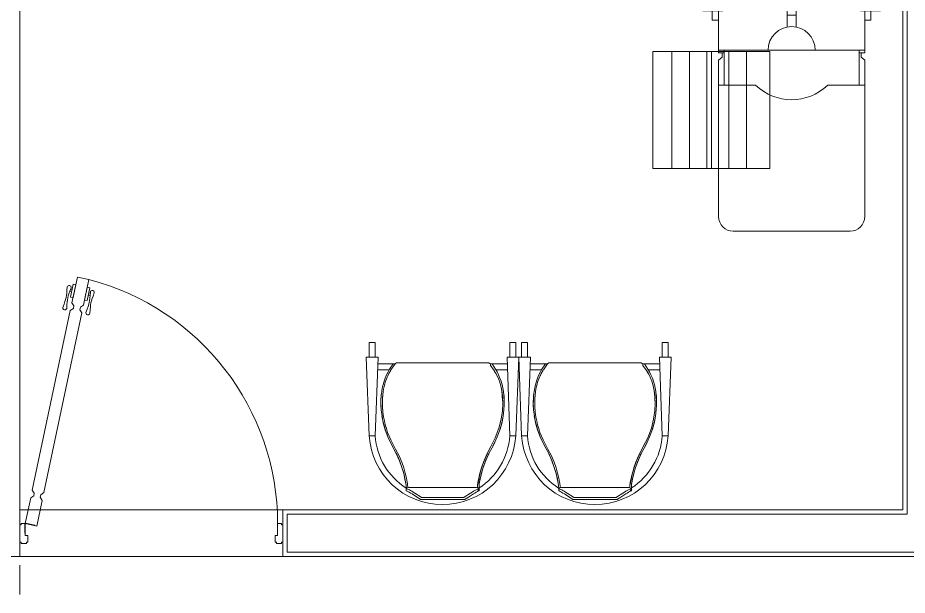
# Model space of a CAD drawing. Header units: metres. Extents: x 349703 to 349913, y 9282546 to 9282694.
# Drawn here: x 349761.312 to 349764.357, y 9282618.232 to 9282620.21 of the extents above; entities that cross this region are included whole.
import ezdxf

# ---------------------------------------------------------------- set-up
doc = ezdxf.new("R2010")
doc.units = ezdxf.units.M
doc.header["$LTSCALE"] = 0.25
doc.linetypes.add('01 nivel$0$HIDDEN2', pattern=[0.1875, 0.125, -0.0625])
doc.layers.add('ARQ-FONDO', color=253, linetype='CONTINUOUS', lineweight=9)

# ---------------------------------------------------------------- blocks, each defined once
blk = doc.blocks.new('A$C3D6C68F4')
at = {"layer": 'ARQ-FONDO'}
for p, q in [((0.7879, 0.9839), (0.7977, 0.9859)), ((0.7983, 0.935), (0.7879, 0.9839)), ((0.7977, 0.9859), (0.8081, 0.937)), ((0.7383, 0.9529), (0.7327, 0.9517)), ((0.7439, 0.9745), (0.7341, 0.9724)), ((0.7341, 0.9724), (0.7446, 0.9235)), ((0.7543, 0.9256), (0.7439, 0.9745)), ((0.8019, 0.9664), (0.8075, 0.9676)), ((0.804, 0.9566), (0.8109, 0.9581)), ((0.7404, 0.9431), (0.7335, 0.9416)), ((0.7446, 0.9235), (0.7543, 0.9256)), ((0.8081, 0.937), (0.7983, 0.935))]:
    blk.add_line(p, q, dxfattribs=at)
for points in [[(0.9593, 0.1728), (0.9475, 0.1806), (0.9454, 0.1903), (0.9531, 0.2022), (0.8086, 0.886), (0.7968, 0.8938), (0.7947, 0.9035), (0.8024, 0.9154), (0.7817, 1.0132), (0.7377, 1.0039), (0.7584, 0.9061), (0.7702, 0.8984), (0.7723, 0.8886), (0.7646, 0.8767), (0.9091, 0.1929), (0.9209, 0.1852), (0.923, 0.1754), (0.9153, 0.1635), (0.936, 0.0657), (0.98, 0.075)], [(0.005, 0), (0.025, 0), (0.025, 0.005), (0.03, 0.005), (0.03, 0.03), (0.02, 0.03), (0.02, 0.075), (0.005, 0.075), (0.005, 0.07), (0, 0.07), (0, 0.005), (0.005, 0.005)], [(0.995, 0), (0.975, 0), (0.975, 0.005), (0.97, 0.005), (0.97, 0.03), (0.98, 0.03), (0.98, 0.075), (0.995, 0.075), (0.995, 0.07), (1, 0.07), (1, 0.005), (0.995, 0.005)]]:
    blk.add_lwpolyline(points, close=True, dxfattribs=at)
for points in [[(0.7177, 0.9536), (0.7222, 0.9411), (0.7257, 0.9312), (0.7282, 0.923), (0.7301, 0.9156), (0.7314, 0.908), (0.7324, 0.8994), (0.7334, 0.8888), (0.7344, 0.8753)], [(0.7324, 0.9567), (0.7333, 0.9435), (0.7342, 0.933), (0.7352, 0.9245), (0.7366, 0.917), (0.7384, 0.9095), (0.741, 0.9012), (0.7444, 0.8912), (0.749, 0.8784)], [(0.8057, 0.9723), (0.8103, 0.9598), (0.8137, 0.9499), (0.8162, 0.9418), (0.8181, 0.9343), (0.8194, 0.9268), (0.8205, 0.9182), (0.8214, 0.9075), (0.8224, 0.894)], [(0.8204, 0.9754), (0.8214, 0.9622), (0.8222, 0.9518), (0.8232, 0.9432), (0.8246, 0.9357), (0.8264, 0.9283), (0.829, 0.92), (0.8325, 0.9099), (0.8371, 0.8972)], [(0.978, 0.0752), (0.9778, 0.0762), (0.9435, 0.069), (0.9437, 0.068), (0.978, 0.0752)], [(0.9807, 0.0731), (0.9817, 0.0731), (0.9817, 0.0381), (0.9807, 0.0381), (0.9807, 0.0731)]]:
    blk.add_lwpolyline(points, dxfattribs=at)
at = {"layer": 'ARQ-FONDO', "ltscale": 0.3}
blk.add_arc((0.98, 0.075), 0.96, 104.6187, 180, dxfattribs=at)
at = {"layer": 'ARQ-FONDO', "extrusion": (0, 0, -1)}
for centre, start_param, end_param in [((0.8131, 0.9739), 3.44991, 6.591502), ((0.725, 0.9551), 3.44991, 6.591502), ((0.8297, 0.8956), 0.308317, 3.44991), ((0.7417, 0.8769), 0.308317, 3.44991)]:
    blk.add_ellipse(centre, major_axis=(0.00652, 0.00371), ratio=1, start_param=start_param, end_param=end_param, dxfattribs=at)
blk = doc.blocks.new('Camilla A1')
at = {"layer": 'ARQ-FONDO', "extrusion": (0, 1e-16, -1)}
for p, q in [((332509.4364, 9290528.4892, 0), (332509.1508, 9290528.4892, 0)), ((332509.1508, 9290528.4892, 0), (332509.1508, 9290528.4783, 0)), ((332509.1508, 9290528.4783, 0), (332509.4364, 9290528.4783, 0)), ((332509.1673, 9290528.4783, 0), (332509.1673, 9290528.4675, 0)), ((332509.4184, 9290528.4783, 0), (332509.4184, 9290528.4675, 0)), ((332509.4364, 9290528.4783, 0), (332509.4364, 9290528.4892, 0)), ((332509.6273, 9290528.4892, 0), (332509.4364, 9290528.4892, 0)), ((332509.6273, 9290528.4892, 0), (332509.6273, 9290528.4675, 0)), ((332509.8728, 9290528.4892, 0), (332509.6273, 9290528.4892, 0)), ((332510.0461, 9290528.4892, 0), (332510.0136, 9290528.4892, 0)), ((332510.0461, 9290528.4675, 0), (332510.0461, 9290528.4892, 0)), ((332509.8728, 9290528.4675, 0), (332509.0475, 9290528.4675, 0)), ((332509.6682, 9290528.4482, 0), (332509.0595, 9290528.4482, 0)), ((332509.6682, 9290528.4482, 0), (332509.6682, 9290527.9869, 0)), ((332509.6782, 9290528.4675, 0), (332509.6782, 9290527.9675, 0)), ((332510.1482, 9290528.4675, 0), (332510.0136, 9290528.4675, 0)), ((332510.1573, 9290528.4675, 0), (332510.1482, 9290528.4675, 0)), ((332510.1482, 9290528.4675, 0), (332510.1482, 9290528.4482, 0)), ((332510.2682, 9290528.4482, 0), (332510.1482, 9290528.4482, 0)), ((332510.1482, 9290528.4482, 0), (332510.1482, 9290527.9869, 0)), ((332510.1573, 9290528.4675, 0), (332510.1573, 9290528.4482, 0)), ((332510.1573, 9290528.4549, 0), (332510.1723, 9290528.4549, 0)), ((332510.1723, 9290528.4549, 0), (332510.1829, 9290528.4675, 0)), ((332510.2682, 9290528.4675, 0), (332510.1829, 9290528.4675, 0)), ((332510.7182, 9290528.4675, 0), (332510.2682, 9290528.4675, 0)), ((332510.2682, 9290528.3408, 0), (332510.2682, 9290528.4675, 0)), ((332510.7682, 9290528.4175, 0), (332510.7682, 9290528.0175, 0)), ((332509.797, 9290528.2325, 0), (332509.6782, 9290528.2325, 0)), ((332509.797, 9290528.2325, 0), (332510.0281, 9290528.2325, 0)), ((332509.797, 9290528.2325, 0), (332509.797, 9290528.2025, 0)), ((332510.0281, 9290528.2325, 0), (332510.0281, 9290528.2025, 0)), ((332510.0281, 9290528.2325, 0), (332510.0691, 9290528.2324, 0)), ((332509.797, 9290528.2025, 0), (332509.6782, 9290528.2025, 0)), ((332509.797, 9290528.2025, 0), (332510.0281, 9290528.2025, 0)), ((332510.0281, 9290528.2025, 0), (332510.0691, 9290528.2024, 0)), ((332510.2682, 9290527.9675, 0), (332510.2682, 9290528.0942, 0)), ((332509.6682, 9290527.9869, 0), (332509.0595, 9290527.9869, 0)), ((332510.1482, 9290527.9675, 0), (332510.1482, 9290527.9869, 0)), ((332510.2682, 9290527.9869, 0), (332510.1482, 9290527.9869, 0)), ((332510.1573, 9290527.9675, 0), (332510.1573, 9290527.9869, 0)), ((332509.8728, 9290527.9675, 0), (332509.0475, 9290527.9675, 0)), ((332509.1508, 9290527.9459, 0), (332509.1508, 9290527.9567, 0)), ((332509.1508, 9290527.9567, 0), (332509.4364, 9290527.9567, 0)), ((332509.1673, 9290527.9567, 0), (332509.1673, 9290527.9675, 0)), ((332509.4184, 9290527.9567, 0), (332509.4184, 9290527.9675, 0)), ((332509.4364, 9290527.9567, 0), (332509.4364, 9290527.9459, 0)), ((332509.6273, 9290527.9459, 0), (332509.6273, 9290527.9675, 0)), ((332510.1482, 9290527.9675, 0), (332510.0136, 9290527.9675, 0)), ((332510.0461, 9290527.9675, 0), (332510.0461, 9290527.9459, 0)), ((332510.1573, 9290527.9675, 0), (332510.1482, 9290527.9675, 0)), ((332510.1573, 9290527.9801, 0), (332510.1723, 9290527.9801, 0)), ((332510.1723, 9290527.9801, 0), (332510.1829, 9290527.9675, 0)), ((332510.2682, 9290527.9675, 0), (332510.1829, 9290527.9675, 0)), ((332510.7182, 9290527.9675, 0), (332510.2682, 9290527.9675, 0)), ((332509.4364, 9290527.9459, 0), (332509.1508, 9290527.9459, 0)), ((332509.6273, 9290527.9459, 0), (332509.4364, 9290527.9459, 0)), ((332509.8728, 9290527.9459, 0), (332509.6273, 9290527.9459, 0)), ((332510.0461, 9290527.9459, 0), (332510.0136, 9290527.9459, 0))]:
    blk.add_line(p, q, dxfattribs=at)
at = {"layer": 'ARQ-FONDO', "extrusion": (0, 1e-16, -1), "elevation": 0}
for points in [[(-332510.0136, 9290528.4531), (-332509.8728, 9290528.4531), (-332509.8728, 9290528.5216), (-332510.0136, 9290528.5216)], [(-332510.0136, 9290527.9819), (-332509.8728, 9290527.9819), (-332509.8728, 9290527.9134), (-332510.0136, 9290527.9134)]]:
    blk.add_lwpolyline(points, close=True, dxfattribs=at)
at = {"layer": 'ARQ-FONDO', "extrusion": (0, 1e-16, -1)}
for centre, radius, start, end in [((-332509.3891, 9290528.2175, 0), 0.4458, 329.6519, 30.3481), ((-332509.0475, 9290528.4175, 0), 0.05, 30.3481, 90), ((-332509.0595, 9290528.3982, 0), 0.05, 28.7276, 90), ((-332510.7182, 9290528.4175, 0), 0.05, 90, 180), ((-332509.3891, 9290528.2175, 0), 0.4258, 331.2724, 28.7276), ((-332510.14, 9290528.2175, 0), 0.1779, 136.1158, 223.8842), ((-332510.1482, 9290528.2175, 0), 0.0805, 270, 90), ((-332509.0595, 9290528.0369, 0), 0.05, 270, 331.2724), ((-332510.7182, 9290528.0175, 0), 0.05, 180, 270), ((-332509.0475, 9290528.0175, 0), 0.05, 270, 329.6519)]:
    blk.add_arc(centre, radius, start, end, dxfattribs=at)
blk = doc.blocks.new('Escalera A1')
at = {"layer": 'ARQ-FONDO', "linetype": 'Continuous'}
for p, q in [((332509.18, 9290528.4445), (332509.58, 9290528.4445)), ((332509.18, 9290528.3845), (332509.58, 9290528.3845)), ((332509.18, 9290528.3245), (332509.58, 9290528.3245)), ((332509.18, 9290528.3245), (332509.58, 9290528.3245)), ((332509.18, 9290528.3095), (332509.58, 9290528.3095)), ((332509.18, 9290528.2495), (332509.58, 9290528.2495)), ((332509.18, 9290528.1895), (332509.58, 9290528.1895))]:
    blk.add_line(p, q, dxfattribs=at)
blk.add_lwpolyline([(332509.58, 9290528.1245), (332509.58, 9290528.5245), (332509.18, 9290528.5245), (332509.18, 9290528.1245)], close=True, dxfattribs=at)
blk = doc.blocks.new('A$C68C0322D')
at = {"layer": 'ARQ-FONDO', "lineweight": 0}
for p, q in [((-0.4759, 0.5419), (-0.4759, 0.5506)), ((-0.2256, 0.5441), (-0.2324, 0.5532)), ((-0.2269, 0.541), (-0.2269, 0.5506)), ((-0.6128, 0.0927), (-0.6026, 0.3627)), ((-0.5825, 0.3627), (-0.6026, 0.3627)), ((-0.5728, 0.0927), (-0.5825, 0.3627)), ((-0.1313, 0.0927), (-0.1216, 0.3627)), ((-0.1016, 0.3627), (-0.1216, 0.3627)), ((-0.0913, 0.0927), (-0.1016, 0.3627)), ((-0.5728, 0.1362), (-0.5341, 0.1362)), ((-0.1693, 0.1362), (-0.1313, 0.1362)), ((-0.6128, 0.0927), (-0.5728, 0.0927)), ((-0.6028, 0.0427), (-0.6028, 0.0927)), ((-0.5828, 0.0427), (-0.5828, 0.0927)), ((-0.5728, 0.1162), (-0.5214, 0.1162)), ((-0.5155, 0.1162), (-0.5155, 0.1162)), ((-0.1821, 0.1162), (-0.1313, 0.1162)), ((-0.1313, 0.0927), (-0.0913, 0.0927)), ((-0.1213, 0.0427), (-0.1213, 0.0927)), ((-0.1013, 0.0427), (-0.1013, 0.0927)), ((-0.6028, 0.0427), (-0.5828, 0.0427)), ((-0.1213, 0.0427), (-0.1013, 0.0427))]:
    blk.add_line(p, q, dxfattribs=at)
for points in [[(-0.4281, 0.5796), (-0.4341, 0.5758)], [(-0.4272, 0.5801), (-0.4281, 0.5796)], [(-0.4259, 0.5804), (-0.4272, 0.5801)], [(-0.4244, 0.5806), (-0.4259, 0.5804)], [(-0.4228, 0.5807), (-0.4244, 0.5806)], [(-0.4228, 0.5807), (-0.28, 0.5807)], [(-0.28, 0.5807), (-0.2784, 0.5806)], [(-0.2784, 0.5806), (-0.2769, 0.5804)], [(-0.2769, 0.5804), (-0.2757, 0.5801)], [(-0.2757, 0.5801), (-0.2747, 0.5796)], [(-0.2747, 0.5796), (-0.2629, 0.5721)], [(-0.4748, 0.551), (-0.4759, 0.5506)], [(-0.4704, 0.5532), (-0.4748, 0.551)], [(-0.466, 0.5557), (-0.4704, 0.5532)], [(-0.4614, 0.5585), (-0.466, 0.5557)], [(-0.4614, 0.5498), (-0.4654, 0.5476)], [(-0.4564, 0.5616), (-0.4614, 0.5585)], [(-0.4569, 0.5525), (-0.4614, 0.5498)], [(-0.4521, 0.5555), (-0.4569, 0.5525)], [(-0.4341, 0.5758), (-0.4564, 0.5616)], [(-0.447, 0.5586), (-0.4521, 0.5555)], [(-0.4251, 0.5727), (-0.447, 0.5586)], [(-0.424, 0.5732), (-0.4251, 0.5727)], [(-0.4225, 0.5736), (-0.424, 0.5732)], [(-0.4207, 0.5738), (-0.4225, 0.5736)], [(-0.4189, 0.5739), (-0.4207, 0.5738)], [(-0.4189, 0.5739), (-0.284, 0.5739)], [(-0.284, 0.5739), (-0.2821, 0.5738)], [(-0.2821, 0.5738), (-0.2804, 0.5736)], [(-0.2804, 0.5736), (-0.2789, 0.5732)], [(-0.2789, 0.5732), (-0.2778, 0.5727)], [(-0.2778, 0.5727), (-0.2558, 0.5586)], [(-0.2629, 0.5721), (-0.2465, 0.5616)], [(-0.2558, 0.5586), (-0.2508, 0.5555)], [(-0.2508, 0.5555), (-0.246, 0.5525)], [(-0.2465, 0.5616), (-0.2415, 0.5585)], [(-0.246, 0.5525), (-0.2415, 0.5498)], [(-0.2415, 0.5585), (-0.2368, 0.5557)], [(-0.2415, 0.5498), (-0.2374, 0.5476)], [(-0.2368, 0.5557), (-0.2324, 0.5532)], [(-0.2324, 0.5532), (-0.2281, 0.551)], [(-0.2281, 0.551), (-0.2269, 0.5506)], [(-0.4806, 0.5088), (-0.4774, 0.5243)], [(-0.4773, 0.5268), (-0.4805, 0.5106)], [(-0.4774, 0.5243), (-0.4762, 0.5313)], [(-0.4763, 0.5313), (-0.4773, 0.5268)], [(-0.4759, 0.5431), (-0.4763, 0.5313)], [(-0.4762, 0.5313), (-0.4757, 0.543)], [(-0.4759, 0.5441), (-0.4754, 0.5441)], [(-0.4759, 0.5432), (-0.4721, 0.5411)], [(-0.4726, 0.5214), (-0.4756, 0.507)], [(-0.4748, 0.5441), (-0.4754, 0.5441)], [(-0.4722, 0.5446), (-0.4748, 0.5441)], [(-0.4726, 0.5214), (-0.4721, 0.5241)], [(-0.469, 0.5458), (-0.4722, 0.5446)], [(-0.4721, 0.5411), (-0.467, 0.5398)], [(-0.4721, 0.5241), (-0.4718, 0.5269)], [(-0.4702, 0.5406), (-0.4718, 0.5269)], [(-0.4654, 0.5476), (-0.469, 0.5458)], [(-0.467, 0.5398), (-0.4644, 0.5397)], [(-0.4644, 0.5397), (-0.2384, 0.5397)], [(-0.2384, 0.5397), (-0.2356, 0.5399)], [(-0.2374, 0.5476), (-0.2338, 0.5458)], [(-0.2356, 0.5399), (-0.2305, 0.5412)], [(-0.2338, 0.5458), (-0.2307, 0.5446)], [(-0.2326, 0.5406), (-0.2321, 0.5285)], [(-0.2294, 0.5166), (-0.2317, 0.5288)], [(-0.2309, 0.5214), (-0.2311, 0.5282)], [(-0.2311, 0.5282), (-0.2281, 0.5121)], [(-0.2309, 0.5214), (-0.2278, 0.507)], [(-0.2307, 0.5446), (-0.2281, 0.5441)], [(-0.2305, 0.5412), (-0.226, 0.5437)], [(-0.2281, 0.5441), (-0.2275, 0.5441)], [(-0.2275, 0.5441), (-0.2256, 0.5441)], [(-0.2266, 0.5313), (-0.2272, 0.543)], [(-0.227, 0.5432), (-0.2265, 0.5313)], [(-0.2268, 0.5336), (-0.2268, 0.5315)], [(-0.2268, 0.5336), (-0.2266, 0.5302)], [(-0.2266, 0.528), (-0.2268, 0.5315)], [(-0.2266, 0.5302), (-0.2261, 0.5268)], [(-0.226, 0.5243), (-0.2266, 0.528)], [(-0.2261, 0.5268), (-0.226, 0.5243)], [(-0.2261, 0.5268), (-0.2229, 0.5106)], [(-0.226, 0.5437), (-0.2256, 0.5441)], [(-0.2228, 0.5088), (-0.226, 0.5243)], [(-0.4849, 0.4918), (-0.491, 0.4705)], [(-0.4909, 0.4705), (-0.4849, 0.4908)], [(-0.4805, 0.5106), (-0.4849, 0.4918)], [(-0.4849, 0.4908), (-0.4806, 0.5088)], [(-0.4796, 0.4906), (-0.4849, 0.4724)], [(-0.4756, 0.507), (-0.4796, 0.4906)], [(-0.2264, 0.5023), (-0.2294, 0.5166)], [(-0.2281, 0.5121), (-0.224, 0.4936)], [(-0.2278, 0.507), (-0.2238, 0.4906)], [(-0.2223, 0.486), (-0.2264, 0.5023)], [(-0.224, 0.4936), (-0.2184, 0.4728)], [(-0.2238, 0.4906), (-0.2186, 0.4724)], [(-0.2229, 0.5106), (-0.2186, 0.4918)], [(-0.2185, 0.4908), (-0.2228, 0.5088)], [(-0.2186, 0.4918), (-0.2125, 0.4705)], [(-0.2126, 0.4705), (-0.2185, 0.4908)], [(-0.491, 0.4705), (-0.4995, 0.4468)], [(-0.499, 0.4479), (-0.4909, 0.4705)], [(-0.4849, 0.4724), (-0.4918, 0.4525)], [(-0.2169, 0.4678), (-0.2223, 0.486)], [(-0.2186, 0.4724), (-0.2116, 0.4525)], [(-0.2184, 0.4728), (-0.2105, 0.4501)], [(-0.2099, 0.4482), (-0.2169, 0.4678)], [(-0.2044, 0.4479), (-0.2126, 0.4705)], [(-0.2125, 0.4705), (-0.2039, 0.4468)], [(-0.5009, 0.4309), (-0.5126, 0.4077)], [(-0.4995, 0.4468), (-0.5112, 0.4211)], [(-0.5101, 0.4233), (-0.499, 0.4479)], [(-0.508, 0.4277), (-0.5099, 0.4238)], [(-0.5016, 0.4296), (-0.5023, 0.4281)], [(-0.4918, 0.4525), (-0.5009, 0.4309)], [(-0.2116, 0.4525), (-0.2025, 0.4309)], [(-0.2105, 0.4501), (-0.1998, 0.4254)], [(-0.2019, 0.4297), (-0.2099, 0.4482)], [(-0.1933, 0.4233), (-0.2044, 0.4479)], [(-0.2039, 0.4468), (-0.1922, 0.4211)], [(-0.2025, 0.4309), (-0.1909, 0.4077)], [(-0.1941, 0.4138), (-0.2019, 0.4297)], [(-0.2012, 0.4281), (-0.2018, 0.4296)], [(-0.1935, 0.4238), (-0.1954, 0.4277)], [(-0.5377, 0.3693), (-0.524, 0.3969)], [(-0.5101, 0.4233), (-0.5254, 0.3941)], [(-0.5126, 0.4077), (-0.5231, 0.3879)], [(-0.1998, 0.4254), (-0.1862, 0.3988)], [(-0.1967, 0.4189), (-0.1985, 0.4226)], [(-0.178, 0.3941), (-0.1933, 0.4233)], [(-0.1862, 0.3988), (-0.1713, 0.3693)], [(-0.1658, 0.3693), (-0.1795, 0.3969)], [(-0.539, 0.3663), (-0.5488, 0.3399)], [(-0.548, 0.3424), (-0.5377, 0.3693)], [(-0.5254, 0.3941), (-0.539, 0.3663)], [(-0.5291, 0.3758), (-0.5347, 0.3636)], [(-0.5233, 0.3874), (-0.5291, 0.3758)], [(-0.5231, 0.3879), (-0.5254, 0.3833)], [(-0.178, 0.3941), (-0.1645, 0.3663)], [(-0.1713, 0.3693), (-0.1587, 0.3361)], [(-0.1554, 0.3424), (-0.1658, 0.3693)], [(-0.1645, 0.3663), (-0.1547, 0.3399)], [(-0.5488, 0.3399), (-0.5552, 0.3157)], [(-0.5547, 0.3178), (-0.548, 0.3424)], [(-0.5443, 0.3374), (-0.5479, 0.3249)], [(-0.5399, 0.3506), (-0.5443, 0.3374)], [(-0.5347, 0.3636), (-0.5399, 0.3506)], [(-0.1587, 0.3361), (-0.1511, 0.3049)], [(-0.1487, 0.3178), (-0.1554, 0.3424)], [(-0.1547, 0.3399), (-0.1482, 0.3157)], [(-0.5552, 0.3157), (-0.5593, 0.2937)], [(-0.5591, 0.2953), (-0.5547, 0.3178)], [(-0.5509, 0.3117), (-0.5537, 0.2969)], [(-0.5479, 0.3249), (-0.5509, 0.3117)], [(-0.1511, 0.3049), (-0.1471, 0.2769)], [(-0.1444, 0.2953), (-0.1487, 0.3178)], [(-0.1482, 0.3157), (-0.1441, 0.2937)], [(-0.5627, 0.2555), (-0.5616, 0.2749)], [(-0.5616, 0.2737), (-0.5591, 0.2953)], [(-0.5559, 0.2812), (-0.5573, 0.2654)], [(-0.5537, 0.2969), (-0.5559, 0.2812)], [(-0.1471, 0.2769), (-0.1457, 0.2517)], [(-0.1444, 0.2953), (-0.1418, 0.2737)], [(-0.1419, 0.2749), (-0.1408, 0.2555)], [(-0.5627, 0.2524), (-0.5624, 0.262)], [(-0.5626, 0.239), (-0.5627, 0.2563)], [(-0.5627, 0.2444), (-0.5627, 0.2524)], [(-0.5626, 0.2373), (-0.5627, 0.2444)], [(-0.5573, 0.2654), (-0.5578, 0.2501)], [(-0.5578, 0.2491), (-0.5577, 0.2537)], [(-0.5578, 0.2501), (-0.5575, 0.2359)], [(-0.5577, 0.2447), (-0.5578, 0.2491)], [(-0.5577, 0.2537), (-0.5576, 0.2585)], [(-0.5577, 0.2403), (-0.5577, 0.2447)], [(-0.5574, 0.2634), (-0.557, 0.2685)], [(-0.557, 0.2685), (-0.5566, 0.2737)], [(-0.1457, 0.2517), (-0.1463, 0.229)], [(-0.1459, 0.2585), (-0.1457, 0.2537)], [(-0.1457, 0.2447), (-0.1458, 0.2403)], [(-0.1457, 0.2537), (-0.1457, 0.2491)], [(-0.1457, 0.2491), (-0.1457, 0.2447)], [(-0.141, 0.262), (-0.1407, 0.2525)], [(-0.1407, 0.2443), (-0.1409, 0.2372)], [(-0.1408, 0.2563), (-0.1408, 0.239)], [(-0.1407, 0.2525), (-0.1407, 0.2443)], [(-0.5617, 0.2241), (-0.5626, 0.2394)], [(-0.5622, 0.2308), (-0.5626, 0.2373)], [(-0.5618, 0.2256), (-0.5622, 0.2308)], [(-0.5615, 0.2215), (-0.5618, 0.2256)], [(-0.5601, 0.2106), (-0.5617, 0.2242)], [(-0.5611, 0.2179), (-0.5615, 0.2215)], [(-0.5575, 0.2359), (-0.5566, 0.2233)], [(-0.5568, 0.2249), (-0.5571, 0.2285)], [(-0.5566, 0.2233), (-0.5553, 0.2122)], [(-0.5561, 0.2187), (-0.5565, 0.2216)], [(-0.5555, 0.2139), (-0.5558, 0.2162)], [(-0.1495, 0.2071), (-0.1473, 0.224)], [(-0.1479, 0.214), (-0.1489, 0.2073)], [(-0.1463, 0.229), (-0.1486, 0.2088)], [(-0.1476, 0.2162), (-0.1479, 0.2139)], [(-0.1473, 0.2237), (-0.1463, 0.2424)], [(-0.147, 0.2216), (-0.1473, 0.2187)], [(-0.1464, 0.2285), (-0.1467, 0.2249)], [(-0.1459, 0.2362), (-0.1461, 0.2323)], [(-0.1433, 0.2106), (-0.1417, 0.2242)], [(-0.1419, 0.2217), (-0.1423, 0.2179)], [(-0.1415, 0.2261), (-0.1419, 0.2217)], [(-0.1408, 0.2394), (-0.1417, 0.2241)], [(-0.1412, 0.2313), (-0.1415, 0.2261)], [(-0.1409, 0.2372), (-0.1412, 0.2313)], [(-0.5602, 0.2108), (-0.5581, 0.1986)], [(-0.5581, 0.199), (-0.5555, 0.1872)], [(-0.5522, 0.1758), (-0.5556, 0.1878)], [(-0.5553, 0.2122), (-0.5537, 0.2024)], [(-0.5537, 0.2024), (-0.5519, 0.1937)], [(-0.5519, 0.1937), (-0.5499, 0.1859)], [(-0.5499, 0.1859), (-0.5479, 0.1789)], [(-0.1573, 0.1755), (-0.1528, 0.191)], [(-0.1523, 0.191), (-0.1569, 0.1753)], [(-0.1528, 0.191), (-0.1494, 0.2074)], [(-0.1486, 0.2088), (-0.1523, 0.191)], [(-0.1479, 0.1878), (-0.1513, 0.1758)], [(-0.1489, 0.2073), (-0.1501, 0.2007)], [(-0.148, 0.1872), (-0.1453, 0.199)], [(-0.1454, 0.1986), (-0.1433, 0.2108)], [(-0.5481, 0.1645), (-0.5522, 0.1758)], [(-0.5435, 0.1535), (-0.5481, 0.1645)], [(-0.5479, 0.1789), (-0.5457, 0.1725)], [(-0.5457, 0.1725), (-0.5436, 0.1668)], [(-0.5436, 0.1668), (-0.5415, 0.1617)], [(-0.5383, 0.1433), (-0.5435, 0.1535)], [(-0.5415, 0.1617), (-0.5394, 0.1572)], [(-0.5394, 0.1572), (-0.5374, 0.153)], [(-0.5394, 0.1572), (-0.5387, 0.1557)], [(-0.5387, 0.1557), (-0.5357, 0.1496)], [(-0.5374, 0.153), (-0.5354, 0.1491)], [(-0.169, 0.1491), (-0.1629, 0.1614)], [(-0.1624, 0.1617), (-0.1685, 0.1503)], [(-0.1651, 0.1433), (-0.16, 0.1535)], [(-0.1629, 0.1614), (-0.1573, 0.1755)], [(-0.1569, 0.1753), (-0.1624, 0.1617)], [(-0.16, 0.1535), (-0.1553, 0.1645)], [(-0.1553, 0.1645), (-0.1513, 0.1758)], [(-0.5331, 0.1345), (-0.5383, 0.1433)], [(-0.5357, 0.1496), (-0.5354, 0.1491)], [(-0.5354, 0.1491), (-0.5332, 0.1452)], [(-0.5332, 0.1452), (-0.531, 0.1414)], [(-0.5332, 0.1452), (-0.5323, 0.1436)], [(-0.5214, 0.1162), (-0.5331, 0.1345)], [(-0.5323, 0.1436), (-0.5287, 0.1378)], [(-0.531, 0.1414), (-0.5287, 0.1378)], [(-0.5137, 0.1159), (-0.5284, 0.1369)], [(-0.1881, 0.1216), (-0.1752, 0.1393)], [(-0.1821, 0.1162), (-0.1703, 0.1345)], [(-0.1752, 0.1393), (-0.169, 0.1491)], [(-0.1685, 0.1503), (-0.1747, 0.1413)], [(-0.1703, 0.1345), (-0.1651, 0.1433)], [(-0.5154, 0.1164), (-0.5214, 0.1162)], [(-0.516, 0.1166), (-0.513, 0.1144)], [(-0.516, 0.1166), (-0.5133, 0.1145)], [(-0.5133, 0.1145), (-0.5101, 0.1132)], [(-0.513, 0.1144), (-0.5095, 0.1131)], [(-0.5101, 0.1132), (-0.5066, 0.1127)], [(-0.5095, 0.1131), (-0.5058, 0.1129)], [(-0.5066, 0.1127), (-0.1969, 0.1127)], [(-0.5058, 0.1129), (-0.1977, 0.1129)], [(-0.1939, 0.1131), (-0.1977, 0.1129)], [(-0.1969, 0.1127), (-0.1934, 0.1132)], [(-0.1904, 0.1144), (-0.1939, 0.1131)], [(-0.1934, 0.1132), (-0.1901, 0.1145)], [(-0.1877, 0.1163), (-0.1904, 0.1144)], [(-0.1901, 0.1145), (-0.1877, 0.1163)], [(-0.1881, 0.1216), (-0.1881, 0.1164)], [(-0.1881, 0.1164), (-0.1821, 0.1162)]]:
    blk.add_lwpolyline(points, dxfattribs=at)
for radius, start, end in [(0.251, 3.6073, 176.3927), (0.231, 122.4235, 176.0799), (0.231, 3.9201, 57.1881)]:
    blk.add_arc((-0.3521, 0.3469), radius, start, end, dxfattribs=at)
blk = doc.blocks.new('administracion')
at = {"layer": 'ARQ-FONDO', "lineweight": -2}
for p, q in [((350161.0557, 9282389.1943), (350161.0557, 9282392.3543)), ((350161.0407, 9282389.2093), (350161.0407, 9282392.2093)), ((350158.9189, 9282389.2093), (350158.9189, 9282389.0493)), ((350161.0407, 9282389.2093), (350158.9189, 9282389.2093)), ((350158.9339, 9282389.0643), (350158.9339, 9282389.1943)), ((350158.9339, 9282389.1943), (350161.0557, 9282389.1943)), ((350158.0189, 9282389.0493), (350156.954, 9282389.0493)), ((350161.2007, 9282389.0493), (350158.9189, 9282389.0493)), ((350161.1857, 9282389.0643), (350158.9339, 9282389.0643))]:
    blk.add_line(p, q, dxfattribs=at)
at = {"layer": 'ARQ-FONDO', "linetype": '01 nivel$0$HIDDEN2', "lineweight": 5}
blk.add_line((350158.0189, 9282387.5193), (350158.0189, 9282392.0893), dxfattribs=at)
at = {"layer": 'ARQ-FONDO', "lineweight": -2}
blk.add_lwpolyline([(350158.0189, 9282389.0493), (350158.0189, 9282392.0893)], dxfattribs=at)
at = {"layer": 'ARQ-FONDO', "lineweight": 5}
blk.add_lwpolyline([(350158.9189, 9282389.0493), (350158.0189, 9282389.0493), (350158.0189, 9282389.2093), (350158.9189, 9282389.2093)], close=True, dxfattribs=at)
at = {"layer": 'ARQ-FONDO', "linetype": 'Continuous', "xscale": -1}
for name, p, rotation in [('Camilla A1', (9640688.8777, 9614900.9312, 0), 90), ('Escalera A1', (-8940367.9392, 8949881.1981, 0), 270)]:
    blk.add_blockref(name, p, dxfattribs=dict(at, rotation=rotation))
at = {"layer": 'ARQ-FONDO', "xscale": -0.9000000000000047, "yscale": 0.9000000000000047, "zscale": 0.9000000000000047}
blk.add_blockref('A$C3D6C68F4', (350158.9189, 9282389.094), dxfattribs=at)
at = {"layer": 'ARQ-FONDO', "xscale": -1, "rotation": 180}
for p in [(350159.8172, 9282389.8247), (350160.3387, 9282389.8247)]:
    blk.add_blockref('A$C68C0322D', p, dxfattribs=at)

msp = doc.modelspace()

# ---------------------------------------------------------------- block references
at = {"layer": 'ARQ-FONDO'}
msp.add_blockref('administracion', (-396.6992, 229.3161), dxfattribs=at)

doc.saveas('drawing.dxf')
